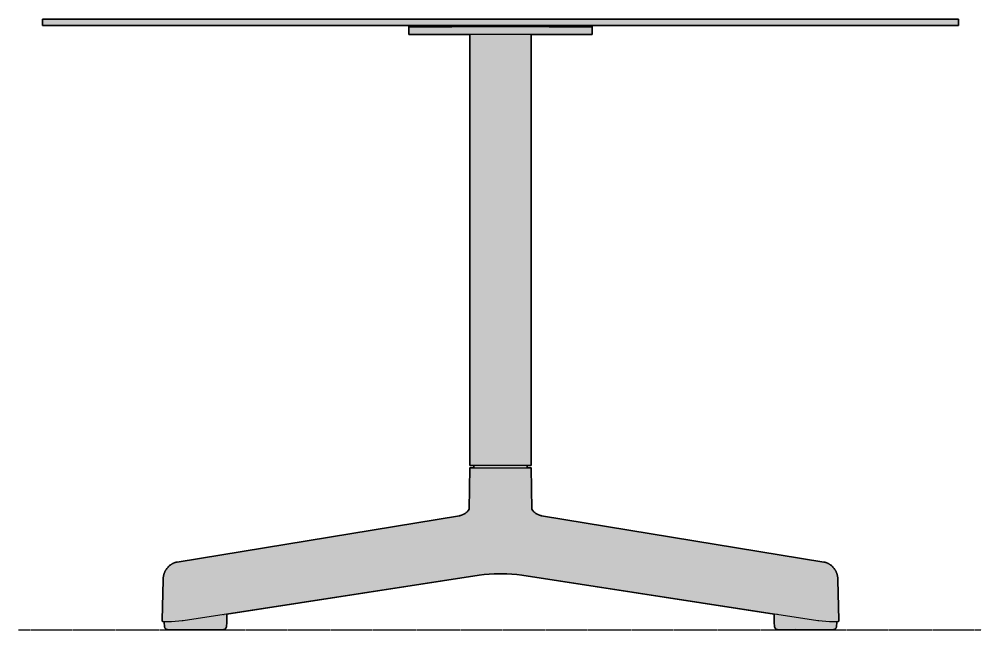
# Model space of a CAD drawing. Header units: millimetres. Extents: x 0 to 1552, y -100 to 500.
# Drawn here: x 0 to 630, y 0 to 399 of the extents above; entities that cross this region are included whole.
import ezdxf

# ---------------------------------------------------------------- set-up
doc = ezdxf.new("R2010")
doc.units = ezdxf.units.MM
doc.linetypes.add('Dots', pattern=[1, 0, -1])
doc.layers.add('Blocks', color=7, linetype='Continuous')
doc.layers.add('Blocks$Fill', color=7, linetype='Continuous', true_color=0xffffff)
for name, color, linetype, lineweight, true_color in [('Blocks$Inner', 7, 'Continuous', 25, 0x007f00), ('Blocks$Outline', 7, 'Continuous', 35, 0xff3f3f), ('Groud', 7, 'Dots', 25, 0x243775)]:
    doc.layers.add(name, color=color, linetype=linetype, lineweight=lineweight, true_color=true_color)

# ---------------------------------------------------------------- blocks, each defined once
blk = doc.blocks.new('Neu Side Table Side')
at = {"layer": 'Blocks$Fill'}
blk.add_hatch(color=256, dxfattribs=at).paths.add_polyline_path([(315.16, 399.5), (615.16, 399.5), (615.16, 395.5), (375.16, 395.5), (375.16, 394.5), (375.16, 389.5), (335.16, 389.5), (335.16, 303.87), (335.16, 107.49), (332.66, 107.49), (332.66, 105.99), (335.16, 105.99), (335.63, 78.89), (336.12, 78.21), (336.33, 77.95), (336.56, 77.69), (336.79, 77.44), (337.03, 77.2), (337.28, 76.96), (337.54, 76.74), (337.81, 76.52), (338.08, 76.32), (338.36, 76.12), (338.65, 75.94), (338.94, 75.76), (339.27, 75.58), (339.54, 75.44), (339.8, 75.31), (340.06, 75.2), (340.32, 75.1), (340.59, 75), (340.85, 74.91), (341.13, 74.83), (341.4, 74.76), (341.68, 74.7), (341.96, 74.64), (527.21, 44.21), (527.45, 44.16), (527.69, 44.11), (527.93, 44.05), (528.16, 43.98), (528.4, 43.91), (528.63, 43.83), (528.87, 43.75), (529.05, 43.68), (529.23, 43.6), (529.4, 43.53), (529.58, 43.45), (529.76, 43.36), (529.93, 43.27), (530.1, 43.18), (530.27, 43.09), (530.44, 43), (530.6, 42.9), (530.77, 42.79), (530.93, 42.69), (531.09, 42.58), (531.25, 42.47), (531.41, 42.35), (531.56, 42.23), (531.84, 42.01), (532.1, 41.79), (532.36, 41.55), (532.61, 41.3), (532.86, 41.05), (533.09, 40.79), (533.32, 40.52), (533.54, 40.24), (533.74, 39.99), (533.92, 39.72), (534.1, 39.45), (534.27, 39.18), (534.44, 38.9), (534.6, 38.62), (534.75, 38.33), (534.89, 38.04), (535.01, 37.76), (535.13, 37.48), (535.25, 37.2), (535.36, 36.91), (535.46, 36.62), (535.55, 36.33), (535.64, 36.04), (535.72, 35.74), (535.79, 35.46), (535.85, 35.17), (535.91, 34.88), (535.96, 34.59), (536.01, 34.3), (536.05, 34), (536.08, 33.71), (536.1, 33.41), (536.13, 33.06), (536.14, 32.7), (536.83, 6.33), (536.83, 6.3), (536.83, 6.27), (536.83, 6.24), (536.82, 6.21), (536.82, 6.19), (536.82, 6.16), (536.81, 6.14), (536.81, 6.11), (536.8, 6.08), (536.79, 6.06), (536.79, 6.03), (536.78, 6.01), (536.77, 5.99), (536.76, 5.96), (536.75, 5.94), (536.74, 5.91), (536.73, 5.89), (536.72, 5.87), (536.71, 5.85), (536.7, 5.83), (536.69, 5.8), (536.67, 5.78), (536.66, 5.76), (536.65, 5.74), (536.63, 5.72), (536.62, 5.7), (536.6, 5.68), (536.59, 5.67), (536.57, 5.65), (536.56, 5.63), (536.54, 5.61), (536.53, 5.6), (536.51, 5.58), (536.49, 5.56), (536.47, 5.54), (536.45, 5.53), (536.44, 5.51), (536.42, 5.5), (536.4, 5.48), (536.38, 5.47), (536.36, 5.46), (536.35, 5.45), (536.33, 5.44), (536.29, 5.41), (536.26, 5.39), (536.23, 5.38), (536.2, 5.36), (536.17, 5.35), (536.15, 5.34), (536.13, 5.33), (536.1, 5.32), (536.07, 5.31), (536.04, 5.3), (536.01, 5.29), (535.96, 5.27), (535.91, 5.26), (535.86, 5.25), (535.81, 5.23), (535.7, 5.21), (535.61, 5.2), (535.48, 5.18), (535.45, 5.18), (535.46, 4.5), (535.27, 2.28), (535.26, 2.2), (535.25, 2.11), (535.23, 2.03), (535.22, 1.94), (535.19, 1.86), (535.17, 1.78), (535.14, 1.7), (535.12, 1.62), (535.08, 1.54), (535.05, 1.46), (535.01, 1.38), (534.97, 1.3), (534.93, 1.23), (534.88, 1.15), (534.84, 1.08), (534.79, 1.01), (534.73, 0.94), (534.68, 0.88), (534.62, 0.81), (534.56, 0.75), (534.5, 0.69), (534.44, 0.63), (534.37, 0.58), (534.31, 0.52), (534.24, 0.47), (534.17, 0.42), (534.09, 0.38), (534.02, 0.33), (533.95, 0.29), (533.87, 0.25), (533.79, 0.22), (533.71, 0.18), (533.63, 0.15), (533.55, 0.12), (533.47, 0.1), (533.38, 0.08), (533.3, 0.06), (533.22, 0.04), (533.13, 0.03), (533.05, 0.02), (532.96, 0.01), (532.87, 0), (532.79, 0), (497.04, 0), (496.95, 0), (496.87, 0), (496.78, 0.01), (496.69, 0.02), (496.61, 0.04), (496.52, 0.05), (496.44, 0.07), (496.36, 0.09), (496.28, 0.12), (496.19, 0.15), (496.11, 0.18), (496.03, 0.21), (495.96, 0.25), (495.88, 0.29), (495.8, 0.33), (495.73, 0.37), (495.66, 0.42), (495.59, 0.47), (495.52, 0.52), (495.45, 0.57), (495.39, 0.63), (495.32, 0.69), (495.26, 0.75), (495.2, 0.81), (495.14, 0.87), (495.09, 0.94), (495.04, 1.01), (494.99, 1.08), (494.94, 1.15), (494.89, 1.22), (494.85, 1.3), (494.81, 1.37), (494.77, 1.45), (494.74, 1.53), (494.71, 1.61), (494.68, 1.69), (494.65, 1.77), (494.63, 1.86), (494.61, 1.94), (494.59, 2.02), (494.58, 2.11), (494.56, 2.19), (494.55, 2.28), (494.36, 4.5), (494.46, 10.28), (325.85, 36.07), (322.54, 36.36), (319.23, 36.55), (315.91, 36.63), (314.41, 36.63), (311.09, 36.55), (307.78, 36.36), (304.47, 36.07), (301.17, 35.66), (135.86, 10.28), (135.96, 4.5), (135.77, 2.28), (135.76, 2.19), (135.74, 2.11), (135.73, 2.02), (135.71, 1.94), (135.69, 1.86), (135.67, 1.77), (135.64, 1.69), (135.61, 1.61), (135.58, 1.53), (135.55, 1.45), (135.51, 1.37), (135.47, 1.3), (135.43, 1.22), (135.38, 1.15), (135.33, 1.08), (135.28, 1.01), (135.23, 0.94), (135.18, 0.87), (135.12, 0.81), (135.06, 0.75), (135, 0.69), (134.93, 0.63), (134.87, 0.57), (134.8, 0.52), (134.73, 0.47), (134.66, 0.42), (134.59, 0.37), (134.52, 0.33), (134.44, 0.29), (134.36, 0.25), (134.29, 0.21), (134.21, 0.18), (134.13, 0.15), (134.04, 0.12), (133.96, 0.09), (133.88, 0.07), (133.8, 0.05), (133.71, 0.04), (133.63, 0.02), (133.54, 0.01), (133.45, 0), (133.37, 0), (133.28, 0), (97.53, 0), (97.45, 0), (97.36, 0.01), (97.27, 0.02), (97.19, 0.03), (97.1, 0.04), (97.02, 0.06), (96.94, 0.08), (96.85, 0.1), (96.77, 0.12), (96.69, 0.15), (96.61, 0.18), (96.53, 0.22), (96.45, 0.25), (96.37, 0.29), (96.3, 0.33), (96.23, 0.38), (96.15, 0.42), (96.08, 0.47), (96.01, 0.52), (95.95, 0.58), (95.88, 0.63), (95.82, 0.69), (95.76, 0.75), (95.7, 0.81), (95.64, 0.88), (95.59, 0.94), (95.53, 1.01), (95.48, 1.08), (95.44, 1.15), (95.39, 1.23), (95.35, 1.3), (95.31, 1.38), (95.27, 1.46), (95.24, 1.54), (95.2, 1.62), (95.17, 1.7), (95.15, 1.78), (95.13, 1.86), (95.1, 1.94), (95.09, 2.03), (95.07, 2.11), (95.06, 2.2), (95.05, 2.28), (94.86, 4.5), (94.87, 5.18), (94.71, 5.2), (94.62, 5.21), (94.51, 5.23), (94.46, 5.25), (94.41, 5.26), (94.36, 5.27), (94.31, 5.29), (94.28, 5.3), (94.25, 5.31), (94.22, 5.32), (94.19, 5.33), (94.17, 5.34), (94.14, 5.35), (94.12, 5.36), (94.09, 5.38), (94.06, 5.39), (94.03, 5.41), (93.99, 5.44), (93.97, 5.45), (93.96, 5.46), (93.94, 5.47), (93.92, 5.48), (93.9, 5.5), (93.88, 5.51), (93.87, 5.53), (93.85, 5.54), (93.83, 5.56), (93.81, 5.58), (93.79, 5.6), (93.78, 5.61), (93.76, 5.63), (93.75, 5.65), (93.73, 5.67), (93.72, 5.68), (93.7, 5.7), (93.69, 5.72), (93.67, 5.74), (93.66, 5.76), (93.65, 5.78), (93.63, 5.8), (93.62, 5.83), (93.61, 5.85), (93.6, 5.87), (93.59, 5.89), (93.58, 5.91), (93.57, 5.94), (93.56, 5.96), (93.55, 5.99), (93.54, 6.01), (93.53, 6.03), (93.53, 6.06), (93.52, 6.08), (93.51, 6.11), (93.51, 6.14), (93.5, 6.16), (93.5, 6.19), (93.49, 6.21), (93.49, 6.24), (93.49, 6.27), (93.49, 6.3), (93.49, 6.33), (93.49, 6.36), (94.19, 33.06), (94.22, 33.41), (94.24, 33.71), (94.27, 34), (94.31, 34.3), (94.36, 34.59), (94.41, 34.88), (94.47, 35.17), (94.53, 35.46), (94.6, 35.74), (94.68, 36.04), (94.77, 36.33), (94.86, 36.62), (94.96, 36.91), (95.07, 37.2), (95.18, 37.48), (95.31, 37.76), (95.43, 38.04), (95.57, 38.33), (95.72, 38.62), (95.88, 38.9), (96.05, 39.18), (96.22, 39.45), (96.4, 39.72), (96.58, 39.99), (96.78, 40.24), (97, 40.52), (97.23, 40.79), (97.46, 41.05), (97.71, 41.3), (97.96, 41.55), (98.22, 41.79), (98.48, 42.01), (98.76, 42.23), (98.91, 42.35), (99.07, 42.47), (99.23, 42.58), (99.39, 42.69), (99.55, 42.79), (99.72, 42.9), (99.88, 43), (100.05, 43.09), (100.22, 43.18), (100.39, 43.27), (100.56, 43.36), (100.74, 43.45), (100.92, 43.53), (101.09, 43.6), (101.27, 43.68), (101.45, 43.75), (101.69, 43.83), (101.92, 43.91), (102.16, 43.98), (102.39, 44.05), (102.63, 44.11), (102.87, 44.16), (103.11, 44.21), (103.35, 44.25), (288.64, 74.7), (288.92, 74.76), (289.19, 74.83), (289.46, 74.91), (289.73, 75), (290, 75.1), (290.26, 75.2), (290.52, 75.31), (290.78, 75.44), (291.03, 75.57), (291.08, 75.59), (291.67, 75.94), (291.96, 76.12), (292.24, 76.32), (292.51, 76.52), (292.78, 76.74), (293.04, 76.96), (293.29, 77.2), (293.53, 77.44), (293.76, 77.69), (293.99, 77.95), (294.2, 78.21), (294.69, 78.89), (295.16, 105.99), (297.66, 105.99), (297.66, 107.49), (295.16, 107.49), (295.16, 389.5), (255.16, 389.5), (255.16, 394.5), (255.16, 395.5), (15.16, 395.5), (15.16, 399.5)], flags=0)
at = {"layer": 'Blocks$Inner'}
for p, q in [((297.66, 107.49), (297.66, 105.99)), ((332.66, 107.49), (332.66, 105.99)), ((133.76, 9.99), (134.25, 10.07)), ((496.56, 9.99), (496.07, 10.07))]:
    blk.add_line(p, q, dxfattribs=at)
for points in [[(15.16, 399.5), (315.16, 399.5), (615.16, 399.5), (615.16, 395.5), (315.16, 395.5), (15.16, 395.5)], [(255.16, 394.5), (255.16, 395.5), (283.26, 395.5), (315.16, 395.5), (347.06, 395.5), (375.16, 395.5), (375.16, 394.5), (375.16, 389.5), (315.16, 389.5), (255.16, 389.5)], [(294.69, 78.89), (295.16, 105.99), (315.16, 105.99), (335.16, 105.99), (335.63, 78.89), (336.12, 78.21), (336.33, 77.95), (336.56, 77.69), (336.79, 77.44), (337.03, 77.2), (337.28, 76.96), (337.54, 76.74), (337.81, 76.52), (338.08, 76.32), (338.36, 76.12), (338.65, 75.94), (338.94, 75.76), (339.27, 75.58), (339.29, 75.57), (339.54, 75.44), (339.8, 75.31), (340.06, 75.2), (340.32, 75.1), (340.59, 75), (340.85, 74.91), (341.13, 74.83), (341.4, 74.76), (341.68, 74.7), (341.96, 74.64), (526.97, 44.25), (527.21, 44.21), (527.45, 44.16), (527.69, 44.11), (527.93, 44.05), (528.16, 43.98), (528.4, 43.91), (528.63, 43.83), (528.87, 43.75), (529.05, 43.68), (529.23, 43.6), (529.4, 43.53), (529.58, 43.45), (529.76, 43.36), (529.93, 43.27), (530.1, 43.18), (530.27, 43.09), (530.44, 43), (530.6, 42.9), (530.77, 42.79), (530.93, 42.69), (531.09, 42.58), (531.25, 42.47), (531.41, 42.35), (531.56, 42.23), (531.84, 42.01), (532.1, 41.79), (532.36, 41.55), (532.61, 41.3), (532.86, 41.05), (533.09, 40.79), (533.32, 40.52), (533.54, 40.24), (533.74, 39.99), (533.92, 39.72), (534.1, 39.45), (534.27, 39.18), (534.44, 38.9), (534.6, 38.62), (534.75, 38.33), (534.89, 38.04), (535.01, 37.76), (535.13, 37.48), (535.25, 37.2), (535.36, 36.91), (535.46, 36.62), (535.55, 36.33), (535.64, 36.04), (535.72, 35.74), (535.79, 35.46), (535.85, 35.17), (535.91, 34.88), (535.96, 34.59), (536.01, 34.3), (536.05, 34), (536.08, 33.71), (536.1, 33.41), (536.13, 33.06), (536.14, 32.7), (536.83, 6.36), (536.83, 6.36), (536.83, 6.33), (536.83, 6.3), (536.83, 6.27), (536.83, 6.24), (536.82, 6.21), (536.82, 6.19), (536.82, 6.16), (536.81, 6.14), (536.81, 6.11), (536.8, 6.08), (536.79, 6.06), (536.79, 6.03), (536.78, 6.01), (536.77, 5.99), (536.76, 5.96), (536.75, 5.94), (536.74, 5.91), (536.73, 5.89), (536.72, 5.87), (536.71, 5.85), (536.7, 5.83), (536.69, 5.8), (536.67, 5.78), (536.66, 5.76), (536.65, 5.74), (536.63, 5.72), (536.62, 5.7), (536.6, 5.68), (536.59, 5.67), (536.57, 5.65), (536.56, 5.63), (536.54, 5.61), (536.53, 5.6), (536.51, 5.58), (536.49, 5.56), (536.47, 5.54), (536.45, 5.53), (536.44, 5.51), (536.42, 5.5), (536.4, 5.48), (536.38, 5.47), (536.36, 5.46), (536.35, 5.45), (536.33, 5.44), (536.29, 5.41), (536.26, 5.39), (536.23, 5.38), (536.2, 5.36), (536.17, 5.35), (536.15, 5.34), (536.13, 5.33), (536.1, 5.32), (536.07, 5.31), (536.04, 5.3), (536.01, 5.29), (535.96, 5.27), (535.91, 5.26), (535.86, 5.25), (535.81, 5.23), (535.7, 5.21), (535.61, 5.2), (535.48, 5.18), (535.35, 5.16), (535.06, 5.14), (534.75, 5.12), (534.4, 5.11), (533.6, 5.1), (532.67, 5.11), (530.53, 5.19), (528.16, 5.34), (525.81, 5.56), (523.68, 5.81), (522.89, 5.92), (329.15, 35.66), (325.85, 36.07), (322.54, 36.36), (319.23, 36.55), (315.91, 36.63), (314.41, 36.63), (311.09, 36.55), (307.78, 36.36), (304.47, 36.07), (301.17, 35.66), (107.43, 5.92), (106.64, 5.81), (104.51, 5.56), (102.16, 5.34), (99.79, 5.19), (97.65, 5.11), (96.72, 5.1), (95.92, 5.11), (95.57, 5.12), (95.25, 5.14), (94.97, 5.16), (94.84, 5.18), (94.71, 5.2), (94.62, 5.21), (94.51, 5.23), (94.46, 5.25), (94.41, 5.26), (94.36, 5.27), (94.31, 5.29), (94.28, 5.3), (94.25, 5.31), (94.22, 5.32), (94.19, 5.33), (94.17, 5.34), (94.14, 5.35), (94.12, 5.36), (94.09, 5.38), (94.06, 5.39), (94.03, 5.41), (93.99, 5.44), (93.97, 5.45), (93.96, 5.46), (93.94, 5.47), (93.92, 5.48), (93.9, 5.5), (93.88, 5.51), (93.87, 5.53), (93.85, 5.54), (93.83, 5.56), (93.81, 5.58), (93.79, 5.6), (93.78, 5.61), (93.76, 5.63), (93.75, 5.65), (93.73, 5.67), (93.72, 5.68), (93.7, 5.7), (93.69, 5.72), (93.67, 5.74), (93.66, 5.76), (93.65, 5.78), (93.63, 5.8), (93.62, 5.83), (93.61, 5.85), (93.6, 5.87), (93.59, 5.89), (93.58, 5.91), (93.57, 5.94), (93.56, 5.96), (93.55, 5.99), (93.54, 6.01), (93.53, 6.03), (93.53, 6.06), (93.52, 6.08), (93.51, 6.11), (93.51, 6.14), (93.5, 6.16), (93.5, 6.19), (93.49, 6.21), (93.49, 6.24), (93.49, 6.27), (93.49, 6.3), (93.49, 6.33), (93.49, 6.36), (93.49, 6.36), (94.18, 32.7), (94.19, 33.06), (94.22, 33.41), (94.24, 33.71), (94.27, 34), (94.31, 34.3), (94.36, 34.59), (94.41, 34.88), (94.47, 35.17), (94.53, 35.46), (94.6, 35.74), (94.68, 36.04), (94.77, 36.33), (94.86, 36.62), (94.96, 36.91), (95.07, 37.2), (95.18, 37.48), (95.31, 37.76), (95.43, 38.04), (95.57, 38.33), (95.72, 38.62), (95.88, 38.9), (96.05, 39.18), (96.22, 39.45), (96.4, 39.72), (96.58, 39.99), (96.78, 40.24), (97, 40.52), (97.23, 40.79), (97.46, 41.05), (97.71, 41.3), (97.96, 41.55), (98.22, 41.79), (98.48, 42.01), (98.76, 42.23), (98.91, 42.35), (99.07, 42.47), (99.23, 42.58), (99.39, 42.69), (99.55, 42.79), (99.72, 42.9), (99.88, 43), (100.05, 43.09), (100.22, 43.18), (100.39, 43.27), (100.56, 43.36), (100.74, 43.45), (100.92, 43.53), (101.09, 43.6), (101.27, 43.68), (101.45, 43.75), (101.69, 43.83), (101.92, 43.91), (102.16, 43.98), (102.39, 44.05), (102.63, 44.11), (102.87, 44.16), (103.11, 44.21), (103.35, 44.25), (288.36, 74.64), (288.64, 74.7), (288.92, 74.76), (289.19, 74.83), (289.46, 74.91), (289.73, 75), (290, 75.1), (290.26, 75.2), (290.52, 75.31), (290.78, 75.44), (291.03, 75.57), (291.08, 75.59), (291.38, 75.76), (291.67, 75.94), (291.96, 76.12), (292.24, 76.32), (292.51, 76.52), (292.78, 76.74), (293.04, 76.96), (293.29, 77.2), (293.53, 77.44), (293.76, 77.69), (293.99, 77.95), (294.2, 78.21)]]:
    blk.add_lwpolyline(points, close=True, dxfattribs=at)
for points in [[(347.06, 394.5), (375.16, 394.5), (315.16, 394.5), (255.16, 394.5), (283.26, 394.5)], [(335.16, 389.5), (335.16, 303.87), (335.16, 107.49), (315.16, 107.49), (295.16, 107.49), (295.16, 389.5)], [(94.87, 5.18), (94.86, 4.5), (95.05, 2.28), (95.06, 2.2), (95.07, 2.11), (95.09, 2.03), (95.1, 1.94), (95.13, 1.86), (95.15, 1.78), (95.17, 1.7), (95.2, 1.62), (95.24, 1.54), (95.27, 1.46), (95.31, 1.38), (95.35, 1.3), (95.39, 1.23), (95.44, 1.15), (95.48, 1.08), (95.53, 1.01), (95.59, 0.94), (95.64, 0.88), (95.7, 0.81), (95.76, 0.75), (95.82, 0.69), (95.88, 0.63), (95.95, 0.58), (96.01, 0.52), (96.08, 0.47), (96.15, 0.42), (96.23, 0.38), (96.3, 0.33), (96.37, 0.29), (96.45, 0.25), (96.53, 0.22), (96.61, 0.18), (96.69, 0.15), (96.77, 0.12), (96.85, 0.1), (96.94, 0.08), (97.02, 0.06), (97.1, 0.04), (97.19, 0.03), (97.27, 0.02), (97.36, 0.01), (97.45, 0), (97.53, 0), (97.54, 0), (97.54, 0), (119.42, 0), (123.16, 0), (131.87, 0), (133.27, 0), (133.28, 0), (133.28, 0), (133.37, 0), (133.45, 0), (133.54, 0.01), (133.63, 0.02), (133.71, 0.04), (133.8, 0.05), (133.88, 0.07), (133.96, 0.09), (134.04, 0.12), (134.13, 0.15), (134.21, 0.18), (134.29, 0.21), (134.36, 0.25), (134.44, 0.29), (134.52, 0.33), (134.59, 0.37), (134.66, 0.42), (134.73, 0.47), (134.8, 0.52), (134.87, 0.57), (134.93, 0.63), (135, 0.69), (135.06, 0.75), (135.12, 0.81), (135.18, 0.87), (135.23, 0.94), (135.28, 1.01), (135.33, 1.08), (135.38, 1.15), (135.43, 1.22), (135.47, 1.3), (135.51, 1.37), (135.55, 1.45), (135.58, 1.53), (135.61, 1.61), (135.64, 1.69), (135.67, 1.77), (135.69, 1.86), (135.71, 1.94), (135.73, 2.02), (135.74, 2.11), (135.76, 2.19), (135.77, 2.28), (135.96, 4.5), (135.86, 10.32)], [(535.45, 5.18), (535.46, 4.5), (535.27, 2.28), (535.26, 2.2), (535.25, 2.11), (535.23, 2.03), (535.22, 1.94), (535.19, 1.86), (535.17, 1.78), (535.14, 1.7), (535.12, 1.62), (535.08, 1.54), (535.05, 1.46), (535.01, 1.38), (534.97, 1.3), (534.93, 1.23), (534.88, 1.15), (534.84, 1.08), (534.79, 1.01), (534.73, 0.94), (534.68, 0.88), (534.62, 0.81), (534.56, 0.75), (534.5, 0.69), (534.44, 0.63), (534.37, 0.58), (534.31, 0.52), (534.24, 0.47), (534.17, 0.42), (534.09, 0.38), (534.02, 0.33), (533.95, 0.29), (533.87, 0.25), (533.79, 0.22), (533.71, 0.18), (533.63, 0.15), (533.55, 0.12), (533.47, 0.1), (533.38, 0.08), (533.3, 0.06), (533.22, 0.04), (533.13, 0.03), (533.05, 0.02), (532.96, 0.01), (532.87, 0), (532.79, 0), (532.78, 0), (532.78, 0), (510.9, 0), (507.16, 0), (498.45, 0), (497.05, 0), (497.04, 0), (497.04, 0), (496.95, 0), (496.87, 0), (496.78, 0.01), (496.69, 0.02), (496.61, 0.04), (496.52, 0.05), (496.44, 0.07), (496.36, 0.09), (496.28, 0.12), (496.19, 0.15), (496.11, 0.18), (496.03, 0.21), (495.96, 0.25), (495.88, 0.29), (495.8, 0.33), (495.73, 0.37), (495.66, 0.42), (495.59, 0.47), (495.52, 0.52), (495.45, 0.57), (495.39, 0.63), (495.32, 0.69), (495.26, 0.75), (495.2, 0.81), (495.14, 0.87), (495.09, 0.94), (495.04, 1.01), (494.99, 1.08), (494.94, 1.15), (494.89, 1.22), (494.85, 1.3), (494.81, 1.37), (494.77, 1.45), (494.74, 1.53), (494.71, 1.61), (494.68, 1.69), (494.65, 1.77), (494.63, 1.86), (494.61, 1.94), (494.59, 2.02), (494.58, 2.11), (494.56, 2.19), (494.55, 2.28), (494.36, 4.5), (494.46, 10.32)], [(119.42, 0), (121.78, 0.1), (123.16, 0)], [(510.9, 0), (508.54, 0.1), (507.16, 0)]]:
    blk.add_lwpolyline(points, dxfattribs=at)
at = {"layer": 'Blocks$Outline'}
for points in [[(15.16, 395.5), (15.16, 399.5)], [(15.16, 399.5), (315.16, 399.5)], [(315.16, 399.5), (615.16, 399.5)], [(615.16, 399.5), (615.16, 395.5)], [(255.16, 395.5), (15.16, 395.5)], [(255.16, 394.5), (255.16, 395.5)], [(255.16, 389.5), (255.16, 394.5)], [(615.16, 395.5), (375.16, 395.5)], [(375.16, 395.5), (375.16, 394.5)], [(375.16, 394.5), (375.16, 389.5)], [(295.16, 389.5), (255.16, 389.5)], [(295.16, 107.49), (295.16, 389.5)], [(375.16, 389.5), (335.16, 389.5)], [(335.16, 389.5), (335.16, 303.87)], [(335.16, 303.87), (335.16, 107.49)], [(297.66, 107.49), (295.16, 107.49)], [(297.66, 105.99), (297.66, 107.49)], [(335.16, 107.49), (332.66, 107.49)], [(332.66, 107.49), (332.66, 105.99)], [(294.69, 78.89), (295.16, 105.99), (297.66, 105.99)], [(332.66, 105.99), (335.16, 105.99), (335.63, 78.89)], [(291.08, 75.59), (291.38, 75.76), (291.67, 75.94), (291.96, 76.12), (292.24, 76.32), (292.51, 76.52), (292.78, 76.74), (293.04, 76.96), (293.29, 77.2), (293.53, 77.44), (293.76, 77.69), (293.99, 77.95), (294.2, 78.21), (294.69, 78.89)], [(335.63, 78.89), (336.12, 78.21), (336.33, 77.95), (336.56, 77.69), (336.79, 77.44), (337.03, 77.2), (337.28, 76.96), (337.54, 76.74), (337.81, 76.52), (338.08, 76.32), (338.36, 76.12), (338.65, 75.94), (338.94, 75.76), (339.27, 75.58)], [(94.87, 5.18), (94.84, 5.18), (94.71, 5.2), (94.62, 5.21), (94.51, 5.23), (94.46, 5.25), (94.41, 5.26), (94.36, 5.27), (94.31, 5.29), (94.28, 5.3), (94.25, 5.31), (94.22, 5.32), (94.19, 5.33), (94.17, 5.34), (94.14, 5.35), (94.12, 5.36), (94.09, 5.38), (94.06, 5.39), (94.03, 5.41), (93.99, 5.44), (93.97, 5.45), (93.96, 5.46), (93.94, 5.47), (93.92, 5.48), (93.9, 5.5), (93.88, 5.51), (93.87, 5.53), (93.85, 5.54), (93.83, 5.56), (93.81, 5.58), (93.79, 5.6), (93.78, 5.61), (93.76, 5.63), (93.75, 5.65), (93.73, 5.67), (93.72, 5.68), (93.7, 5.7), (93.69, 5.72), (93.67, 5.74), (93.66, 5.76), (93.65, 5.78), (93.63, 5.8), (93.62, 5.83), (93.61, 5.85), (93.6, 5.87), (93.59, 5.89), (93.58, 5.91), (93.57, 5.94), (93.56, 5.96), (93.55, 5.99), (93.54, 6.01), (93.53, 6.03), (93.53, 6.06), (93.52, 6.08), (93.51, 6.11), (93.51, 6.14), (93.5, 6.16), (93.5, 6.19), (93.49, 6.21), (93.49, 6.24), (93.49, 6.27), (93.49, 6.3), (93.49, 6.33), (93.49, 6.36), (93.49, 6.36), (94.18, 32.7), (94.19, 33.06), (94.22, 33.41), (94.24, 33.71), (94.27, 34), (94.31, 34.3), (94.36, 34.59), (94.41, 34.88), (94.47, 35.17), (94.53, 35.46), (94.6, 35.74), (94.68, 36.04), (94.77, 36.33), (94.86, 36.62), (94.96, 36.91), (95.07, 37.2), (95.18, 37.48), (95.31, 37.76), (95.43, 38.04), (95.57, 38.33), (95.72, 38.62), (95.88, 38.9), (96.05, 39.18), (96.22, 39.45), (96.4, 39.72), (96.58, 39.99), (96.78, 40.24), (97, 40.52), (97.23, 40.79), (97.46, 41.05), (97.71, 41.3), (97.96, 41.55), (98.22, 41.79), (98.48, 42.01), (98.76, 42.23), (98.91, 42.35), (99.07, 42.47), (99.23, 42.58), (99.39, 42.69), (99.55, 42.79), (99.72, 42.9), (99.88, 43), (100.05, 43.09), (100.22, 43.18), (100.39, 43.27), (100.56, 43.36), (100.74, 43.45), (100.92, 43.53), (101.09, 43.6), (101.27, 43.68), (101.45, 43.75), (101.69, 43.83), (101.92, 43.91), (102.16, 43.98), (102.39, 44.05), (102.63, 44.11), (102.87, 44.16), (103.11, 44.21), (103.35, 44.25), (288.36, 74.64), (288.64, 74.7), (288.92, 74.76), (289.19, 74.83), (289.46, 74.91), (289.73, 75), (290, 75.1), (290.26, 75.2), (290.52, 75.31), (290.78, 75.44), (291.03, 75.57), (291.08, 75.59)], [(339.27, 75.58), (339.29, 75.57), (339.54, 75.44), (339.8, 75.31), (340.06, 75.2), (340.32, 75.1), (340.59, 75), (340.85, 74.91), (341.13, 74.83), (341.4, 74.76), (341.68, 74.7), (341.96, 74.64), (526.97, 44.25), (527.21, 44.21), (527.45, 44.16), (527.69, 44.11), (527.93, 44.05), (528.16, 43.98), (528.4, 43.91), (528.63, 43.83), (528.87, 43.75), (529.05, 43.68), (529.23, 43.6), (529.4, 43.53), (529.58, 43.45), (529.76, 43.36), (529.93, 43.27), (530.1, 43.18), (530.27, 43.09), (530.44, 43), (530.6, 42.9), (530.77, 42.79), (530.93, 42.69), (531.09, 42.58), (531.25, 42.47), (531.41, 42.35), (531.56, 42.23), (531.84, 42.01), (532.1, 41.79), (532.36, 41.55), (532.61, 41.3), (532.86, 41.05), (533.09, 40.79), (533.32, 40.52), (533.54, 40.24), (533.74, 39.99), (533.92, 39.72), (534.1, 39.45), (534.27, 39.18), (534.44, 38.9), (534.6, 38.62), (534.75, 38.33), (534.89, 38.04), (535.01, 37.76), (535.13, 37.48), (535.25, 37.2), (535.36, 36.91), (535.46, 36.62), (535.55, 36.33), (535.64, 36.04), (535.72, 35.74), (535.79, 35.46), (535.85, 35.17), (535.91, 34.88), (535.96, 34.59), (536.01, 34.3), (536.05, 34), (536.08, 33.71), (536.1, 33.41), (536.13, 33.06), (536.14, 32.7), (536.83, 6.36), (536.83, 6.36), (536.83, 6.33), (536.83, 6.3), (536.83, 6.27), (536.83, 6.24), (536.82, 6.21), (536.82, 6.19), (536.82, 6.16), (536.81, 6.14), (536.81, 6.11), (536.8, 6.08), (536.79, 6.06), (536.79, 6.03), (536.78, 6.01), (536.77, 5.99), (536.76, 5.96), (536.75, 5.94), (536.74, 5.91), (536.73, 5.89), (536.72, 5.87), (536.71, 5.85), (536.7, 5.83), (536.69, 5.8), (536.67, 5.78), (536.66, 5.76), (536.65, 5.74), (536.63, 5.72), (536.62, 5.7), (536.6, 5.68), (536.59, 5.67), (536.57, 5.65), (536.56, 5.63), (536.54, 5.61), (536.53, 5.6), (536.51, 5.58), (536.49, 5.56), (536.47, 5.54), (536.45, 5.53), (536.44, 5.51), (536.42, 5.5), (536.4, 5.48), (536.38, 5.47), (536.36, 5.46), (536.35, 5.45), (536.33, 5.44), (536.29, 5.41), (536.26, 5.39), (536.23, 5.38), (536.2, 5.36), (536.17, 5.35), (536.15, 5.34), (536.13, 5.33), (536.1, 5.32), (536.07, 5.31), (536.04, 5.3), (536.01, 5.29), (535.96, 5.27), (535.91, 5.26), (535.86, 5.25), (535.81, 5.23), (535.7, 5.21), (535.61, 5.2), (535.48, 5.18), (535.45, 5.18)], [(494.46, 10.28), (329.15, 35.66), (325.85, 36.07), (322.54, 36.36), (319.23, 36.55), (315.91, 36.63), (314.41, 36.63), (311.09, 36.55), (307.78, 36.36), (304.47, 36.07), (301.17, 35.66), (135.86, 10.28)], [(135.86, 10.28), (135.96, 4.5), (135.77, 2.28), (135.76, 2.19), (135.74, 2.11), (135.73, 2.02), (135.71, 1.94), (135.69, 1.86), (135.67, 1.77), (135.64, 1.69), (135.61, 1.61), (135.58, 1.53), (135.55, 1.45), (135.51, 1.37), (135.47, 1.3), (135.43, 1.22), (135.38, 1.15), (135.33, 1.08), (135.28, 1.01), (135.23, 0.94), (135.18, 0.87), (135.12, 0.81), (135.06, 0.75), (135, 0.69), (134.93, 0.63), (134.87, 0.57), (134.8, 0.52), (134.73, 0.47), (134.66, 0.42), (134.59, 0.37), (134.52, 0.33), (134.44, 0.29), (134.36, 0.25), (134.29, 0.21), (134.21, 0.18), (134.13, 0.15), (134.04, 0.12), (133.96, 0.09), (133.88, 0.07), (133.8, 0.05), (133.71, 0.04), (133.63, 0.02), (133.54, 0.01), (133.45, 0), (133.37, 0), (133.28, 0), (133.28, 0), (133.27, 0), (131.87, 0), (123.16, 0), (119.42, 0), (97.54, 0), (97.54, 0), (97.53, 0), (97.45, 0), (97.36, 0.01), (97.27, 0.02), (97.19, 0.03), (97.1, 0.04), (97.02, 0.06), (96.94, 0.08), (96.85, 0.1), (96.77, 0.12), (96.69, 0.15), (96.61, 0.18), (96.53, 0.22), (96.45, 0.25), (96.37, 0.29), (96.3, 0.33), (96.23, 0.38), (96.15, 0.42), (96.08, 0.47), (96.01, 0.52), (95.95, 0.58), (95.88, 0.63), (95.82, 0.69), (95.76, 0.75), (95.7, 0.81), (95.64, 0.88), (95.59, 0.94), (95.53, 1.01), (95.48, 1.08), (95.44, 1.15), (95.39, 1.23), (95.35, 1.3), (95.31, 1.38), (95.27, 1.46), (95.24, 1.54), (95.2, 1.62), (95.17, 1.7), (95.15, 1.78), (95.13, 1.86), (95.1, 1.94), (95.09, 2.03), (95.07, 2.11), (95.06, 2.2), (95.05, 2.28), (94.86, 4.5), (94.87, 5.18)], [(535.45, 5.18), (535.46, 4.5), (535.27, 2.28), (535.26, 2.2), (535.25, 2.11), (535.23, 2.03), (535.22, 1.94), (535.19, 1.86), (535.17, 1.78), (535.14, 1.7), (535.12, 1.62), (535.08, 1.54), (535.05, 1.46), (535.01, 1.38), (534.97, 1.3), (534.93, 1.23), (534.88, 1.15), (534.84, 1.08), (534.79, 1.01), (534.73, 0.94), (534.68, 0.88), (534.62, 0.81), (534.56, 0.75), (534.5, 0.69), (534.44, 0.63), (534.37, 0.58), (534.31, 0.52), (534.24, 0.47), (534.17, 0.42), (534.09, 0.38), (534.02, 0.33), (533.95, 0.29), (533.87, 0.25), (533.79, 0.22), (533.71, 0.18), (533.63, 0.15), (533.55, 0.12), (533.47, 0.1), (533.38, 0.08), (533.3, 0.06), (533.22, 0.04), (533.13, 0.03), (533.05, 0.02), (532.96, 0.01), (532.87, 0), (532.79, 0), (532.78, 0), (532.78, 0), (510.9, 0), (507.16, 0), (498.45, 0), (497.05, 0), (497.04, 0), (497.04, 0), (496.95, 0), (496.87, 0), (496.78, 0.01), (496.69, 0.02), (496.61, 0.04), (496.52, 0.05), (496.44, 0.07), (496.36, 0.09), (496.28, 0.12), (496.19, 0.15), (496.11, 0.18), (496.03, 0.21), (495.96, 0.25), (495.88, 0.29), (495.8, 0.33), (495.73, 0.37), (495.66, 0.42), (495.59, 0.47), (495.52, 0.52), (495.45, 0.57), (495.39, 0.63), (495.32, 0.69), (495.26, 0.75), (495.2, 0.81), (495.14, 0.87), (495.09, 0.94), (495.04, 1.01), (494.99, 1.08), (494.94, 1.15), (494.89, 1.22), (494.85, 1.3), (494.81, 1.37), (494.77, 1.45), (494.74, 1.53), (494.71, 1.61), (494.68, 1.69), (494.65, 1.77), (494.63, 1.86), (494.61, 1.94), (494.59, 2.02), (494.58, 2.11), (494.56, 2.19), (494.55, 2.28), (494.36, 4.5), (494.46, 10.28)]]:
    blk.add_lwpolyline(points, dxfattribs=at)

msp = doc.modelspace()

# ---------------------------------------------------------------- linework, layer by layer
at = {"layer": 'Groud'}
msp.add_lwpolyline([(0, 0), (630.32, 0)], dxfattribs=at)

# ---------------------------------------------------------------- block references
at = {"layer": 'Blocks'}
msp.add_blockref('Neu Side Table Side', (0, 0), dxfattribs=at)

doc.saveas('drawing.dxf')
